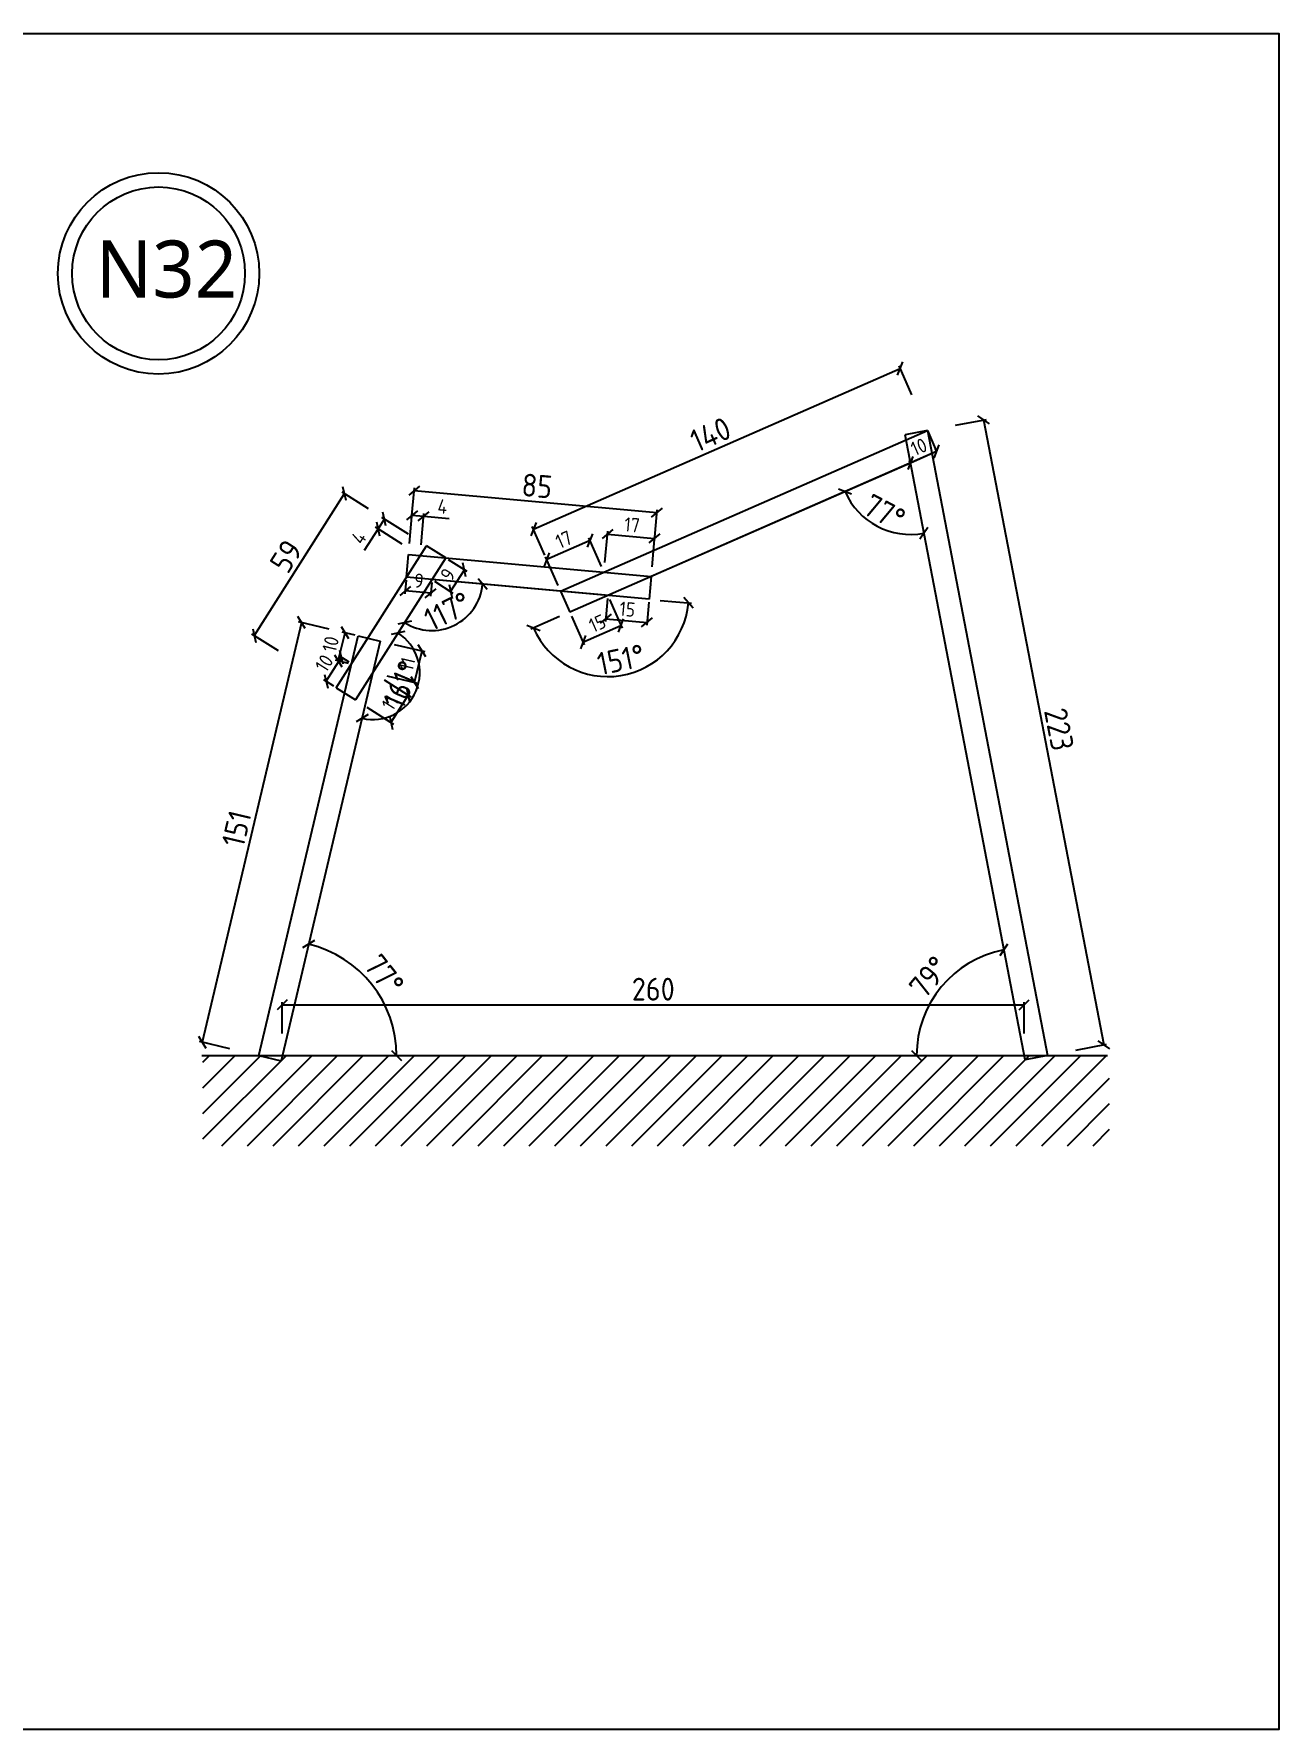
# Model space of a CAD drawing. Header units: centimetres. Extents: x -6116 to 16873, y -2889 to 4505.
# Drawn here: x 14887 to 15324, y -1695 to -1101 of the extents above; entities that cross this region are included whole.
import ezdxf

# ---------------------------------------------------------------- set-up
doc = ezdxf.new("R2010")
doc.units = ezdxf.units.CM
for name, color, linetype in [('5', 5, 'Continuous'), ('D_wood木做櫃', 30, 'Continuous'), ('frame圖框', 34, 'Continuous'), ('hatch填實', 8, 'Continuous'), ('planting植栽', 95, 'Continuous'), ('section剖面線', 1, 'Continuous')]:
    doc.layers.add(name, color=color, linetype=linetype)
doc.styles.get("Standard").update_dxf_attribs({"font": 'ISOCP.SHX', "bigfont": 'CHINESET.SHX'})
doc.dimstyles.new('AM_ISO', dxfattribs={"dimtxt": 3.5, "dimasz": 3.5, "dimexe": 1, "dimexo": 1, "dimgap": 1.5, "dimtad": 1, "dimdec": 0, "dimdsep": 46, "dimtxsty": 'Standard', "dimcen": 0, "dimclrd": 256, "dimclre": 256, "dimclrt": 2, "dimadec": 0, "dimazin": 2, "dimtp": 0.1, "dimtm": 0.1, "dimtfac": 0.71, "dimtdec": 0, "dimtmove": 0, "dimatfit": 3, "dimfxl": 1, "dimlwd": -1, "dimlwe": -1, "dimarcsym": 1})
doc.dimstyles.new('小', dxfattribs={"dimtxt": 5, "dimasz": 3.5, "dimexe": 1, "dimexo": 1, "dimgap": 1.5, "dimtad": 1, "dimdec": 0, "dimdsep": 46, "dimtxsty": 'Standard', "dimblk": 'OBLIQUE', "dimcen": 0, "dimclrd": 256, "dimclre": 256, "dimclrt": 256, "dimadec": 0, "dimazin": 2, "dimtp": 0.1, "dimtm": 0.1, "dimtfac": 0.71, "dimtdec": 0, "dimtmove": 0, "dimatfit": 3, "dimldrblk": 'ARCHTICK', "dimfxl": 10, "dimfxlon": 1, "dimlwd": -1, "dimlwe": -1, "dimarcsym": 1})

# ---------------------------------------------------------------- blocks, each defined once
blk = doc.blocks.new('_Oblique')
at = {"color": 0, "linetype": 'ByBlock', "lineweight": -2}
blk.add_line((-0.5, -0.5), (0.5, 0.5), dxfattribs=at)
blk = doc.blocks.new('*D1294')
at = {"layer": 'DEFPOINTS', "color": 0, "transparency": 16777216}
for p in [(15000.84, -1311.94), (14946.2, -1454.29), (14966.06, -1458.99)]:
    blk.add_point(p, dxfattribs=at)
at = {"layer": 'hatch填實', "linetype": 'ByBlock', "transparency": 16777216}
for p, q in [((14980.98, -1307.24), (14946.2, -1454.29)), ((14990.71, -1309.54), (14980, -1307.01)), ((14955.93, -1456.59), (14945.23, -1454.06))]:
    blk.add_line(p, q, dxfattribs=at)
at = {"layer": 'hatch填實', "transparency": 16777216, "xscale": 3.5, "yscale": 3.5, "zscale": 3.5}
for p, rotation in [((14980.98, -1307.24), 76.69459875045199), ((14946.2, -1454.29), 256.694598750452)]:
    blk.add_blockref('_Oblique', p, dxfattribs=dict(at, rotation=rotation))
at = {"layer": 'hatch填實', "transparency": 16777216, "insert": (14958.24, -1379.5), "char_height": 8, "attachment_point": 5, "rotation": 76.6946}
blk.add_mtext('151', dxfattribs=at)
blk = doc.blocks.new('_ArchTick')
at = {"color": 0, "linetype": 'ByBlock', "const_width": 0.15}
blk.add_lwpolyline([(-0.5, -0.5), (0.5, 0.5)], dxfattribs=at)
blk = doc.blocks.new('*D1295')
at = {"layer": 'DEFPOINTS', "color": 0, "transparency": 16777216}
for p in [(14996.08, -1262.1), (15024.79, -1280.35), (14993.17, -1330.11)]:
    blk.add_point(p, dxfattribs=at)
at = {"layer": 'hatch填實', "linetype": 'ByBlock', "transparency": 16777216}
for p, q in [((14964.46, -1311.87), (14996.08, -1262.1)), ((15004.52, -1267.47), (14995.24, -1261.57)), ((14972.9, -1317.23), (14963.62, -1311.33))]:
    blk.add_line(p, q, dxfattribs=at)
at = {"layer": 'hatch填實', "transparency": 16777216, "xscale": 3.5, "yscale": 3.5, "zscale": 3.5}
for p, rotation in [((14996.08, -1262.1), 57.5688075545308), ((14964.46, -1311.87), 237.5688075545308)]:
    blk.add_blockref('_Oblique', p, dxfattribs=dict(at, rotation=rotation))
at = {"layer": 'hatch填實', "transparency": 16777216, "insert": (14975.63, -1284.04), "char_height": 8, "attachment_point": 5, "rotation": 57.56881}
blk.add_mtext('59', dxfattribs=at)
blk = doc.blocks.new('*D1296')
at = {"layer": 'DEFPOINTS', "color": 0, "transparency": 16777216}
for p in [(15105.57, -1268.74), (15018.47, -1283.45), (15103.53, -1291.17)]:
    blk.add_point(p, dxfattribs=at)
at = {"layer": 'hatch填實', "linetype": 'ByBlock', "transparency": 16777216}
for p, q in [((15019.6, -1270.98), (15020.6, -1260.02)), ((15020.51, -1261.02), (15105.57, -1268.74)), ((15104.67, -1278.7), (15105.66, -1267.74))]:
    blk.add_line(p, q, dxfattribs=at)
at = {"layer": 'hatch填實', "transparency": 16777216, "xscale": 3.5, "yscale": 3.5, "zscale": 3.5}
for p, rotation in [((15020.51, -1261.02), 174.8138396381824), ((15105.57, -1268.74), 354.8138396381823)]:
    blk.add_blockref('_Oblique', p, dxfattribs=dict(at, rotation=rotation))
at = {"layer": 'hatch填實', "transparency": 16777216, "insert": (15063.54, -1259.4), "char_height": 8, "attachment_point": 5, "rotation": 354.81384}
blk.add_mtext('85', dxfattribs=at)
blk = doc.blocks.new('*D1297')
at = {"layer": 'DEFPOINTS', "color": 0, "transparency": 16777216}
for p in [(15190.81, -1218.27), (15200.34, -1240.04), (15071.82, -1296.33)]:
    blk.add_point(p, dxfattribs=at)
at = {"layer": 'hatch填實', "linetype": 'ByBlock', "transparency": 16777216}
for p, q in [((15194.82, -1227.43), (15190.41, -1217.36)), ((15062.29, -1274.56), (15190.81, -1218.27)), ((15066.3, -1283.72), (15061.89, -1273.64))]:
    blk.add_line(p, q, dxfattribs=at)
at = {"layer": 'hatch填實', "transparency": 16777216, "xscale": 3.5, "yscale": 3.5, "zscale": 3.5}
for p, rotation in [((15190.81, -1218.27), 23.65122334571294), ((15062.29, -1274.56), 203.6512233457129)]:
    blk.add_blockref('_Oblique', p, dxfattribs=dict(at, rotation=rotation))
at = {"layer": 'hatch填實', "transparency": 16777216, "insert": (15124.34, -1241.38), "char_height": 8, "attachment_point": 5, "rotation": 23.65122}
blk.add_mtext('140', dxfattribs=at)
blk = doc.blocks.new('*D1298')
at = {"layer": 'DEFPOINTS', "color": 0, "transparency": 16777216}
for p in [(15200.34, -1240.04), (15262.13, -1455.2), (15242.43, -1458.99)]:
    blk.add_point(p, dxfattribs=at)
at = {"layer": 'hatch填實', "linetype": 'ByBlock', "transparency": 16777216}
for p, q in [((15210.22, -1238.14), (15221.02, -1236.07)), ((15220.04, -1236.25), (15262.13, -1455.2)), ((15252.31, -1457.09), (15263.11, -1455.01))]:
    blk.add_line(p, q, dxfattribs=at)
at = {"layer": 'hatch填實', "transparency": 16777216, "xscale": 3.5, "yscale": 3.5, "zscale": 3.5}
for p, rotation in [((15220.04, -1236.25), 100.8807632005778), ((15262.13, -1455.2), 280.8807632005778)]:
    blk.add_blockref('_Oblique', p, dxfattribs=dict(at, rotation=rotation))
at = {"layer": 'hatch填實', "transparency": 16777216, "insert": (15246.49, -1344.69), "char_height": 8, "attachment_point": 5, "rotation": 280.88076}
blk.add_mtext('223', dxfattribs=at)
blk = doc.blocks.new('*D1308')
at = {"layer": 'DEFPOINTS', "color": 0, "transparency": 16777216}
for p in [(15234.28, -1441.24), (14974.28, -1458.99), (15234.28, -1458.99)]:
    blk.add_point(p, dxfattribs=at)
at = {"layer": 'hatch填實', "linetype": 'ByBlock', "transparency": 16777216}
for p, q in [((14974.28, -1451.24), (14974.28, -1440.24)), ((14974.28, -1441.24), (15234.28, -1441.24)), ((15234.28, -1451.24), (15234.28, -1440.24))]:
    blk.add_line(p, q, dxfattribs=at)
at = {"layer": 'hatch填實', "transparency": 16777216, "xscale": 3.5, "yscale": 3.5, "zscale": 3.5, "rotation": 180}
blk.add_blockref('_Oblique', (14974.28, -1441.24), dxfattribs=at)
at = {"layer": 'hatch填實', "transparency": 16777216, "xscale": 3.5, "yscale": 3.5, "zscale": 3.5}
blk.add_blockref('_Oblique', (15234.28, -1441.24), dxfattribs=at)
at = {"layer": 'hatch填實', "transparency": 16777216, "insert": (15104.28, -1435.74), "char_height": 8, "attachment_point": 5}
blk.add_mtext('260', dxfattribs=at)
blk = doc.blocks.new('*D1329')
at = {"layer": 'DEFPOINTS', "color": 0, "transparency": 16777216}
for p in [(15031.54, -1284.64), (15008.62, -1313.78), (14999.92, -1334.4), (15016.65, -1337.36), (14973.85, -1460.83)]:
    blk.add_point(p, dxfattribs=at)
at = {"layer": 'hatch填實', "linetype": 'ByBlock', "transparency": 16777216}
blk.add_arc((15006.01, -1324.82), 16.44, 256.6946, 57.56881, dxfattribs=at)
at = {"layer": 'hatch填實', "transparency": 16777216, "xscale": 3.5, "yscale": 3.5, "zscale": 3.5}
for p, rotation in [((15014.83, -1310.94), 147.5688075545369), ((15002.23, -1340.82), 166.6945987504532)]:
    blk.add_blockref('_Oblique', p, dxfattribs=dict(at, rotation=rotation))
at = {"layer": 'hatch填實', "transparency": 16777216, "insert": (15016.1, -1329.07), "char_height": 8, "attachment_point": 5, "rotation": 67.1317}
blk.add_mtext('161°', dxfattribs=at)
blk = doc.blocks.new('*D1330')
at = {"layer": 'DEFPOINTS', "color": 0, "transparency": 16777216}
for p in [(15031.54, -1284.64), (15017.75, -1291.42), (15102.81, -1299.14), (15028.78, -1309.93), (14999.92, -1334.4)]:
    blk.add_point(p, dxfattribs=at)
at = {"layer": 'hatch填實', "linetype": 'ByBlock', "transparency": 16777216}
blk.add_arc((15026.71, -1292.24), 17.82, 237.56881, 354.8173, dxfattribs=at)
at = {"layer": 'hatch填實', "transparency": 16777216, "xscale": 3.5, "yscale": 3.5, "zscale": 3.5}
for p, rotation in [((15044.46, -1293.84), 84.81729797412996), ((15017.16, -1307.27), 147.5688075545363)]:
    blk.add_blockref('_Oblique', p, dxfattribs=dict(at, rotation=rotation))
at = {"layer": 'hatch填實', "transparency": 16777216, "insert": (15032.15, -1303.29), "char_height": 8, "attachment_point": 5, "rotation": 26.19305}
blk.add_mtext('117°', dxfattribs=at)
blk = doc.blocks.new('*D1331')
at = {"layer": 'DEFPOINTS', "color": 0, "transparency": 16777216}
for p in [(15203.55, -1247.36), (15017.75, -1291.42), (15102.81, -1299.14), (15075.03, -1303.65), (15080.52, -1325.13)]:
    blk.add_point(p, dxfattribs=at)
at = {"layer": 'hatch填實', "linetype": 'ByBlock', "transparency": 16777216}
for p, q in [((15106.66, -1299.49), (15117.61, -1300.48)), ((15071.47, -1305.21), (15061.4, -1309.62))]:
    blk.add_line(p, q, dxfattribs=at)
blk.add_arc((15088.33, -1297.82), 28.4, 203.65122, 354.8173, dxfattribs=at)
at = {"layer": 'hatch填實', "transparency": 16777216, "xscale": 3.5, "yscale": 3.5, "zscale": 3.5}
for p, rotation in [((15116.62, -1300.39), 84.81729797412922), ((15062.31, -1309.22), 113.6512233457138)]:
    blk.add_blockref('_Oblique', p, dxfattribs=dict(at, rotation=rotation))
at = {"layer": 'hatch填實', "transparency": 16777216, "insert": (15092.91, -1320.27), "char_height": 8, "attachment_point": 5, "rotation": 11.53719}
blk.add_mtext('151°', dxfattribs=at)
blk = doc.blocks.new('*D1332')
at = {"layer": 'DEFPOINTS', "color": 0, "transparency": 16777216}
for p in [(15192.48, -1241.55), (15203.55, -1247.36), (15178.1, -1270.36), (15075.03, -1303.65), (15234.57, -1460.5)]:
    blk.add_point(p, dxfattribs=at)
at = {"layer": 'hatch填實', "linetype": 'ByBlock', "transparency": 16777216}
blk.add_arc((15194.37, -1251.38), 25, 203.65122, 280.88108, dxfattribs=at)
at = {"layer": 'hatch填實', "transparency": 16777216, "xscale": 3.5, "yscale": 3.5, "zscale": 3.5}
for p, rotation in [((15171.47, -1261.41), 113.6512233457142), ((15199.09, -1275.94), 10.88108159352192)]:
    blk.add_blockref('_Oblique', p, dxfattribs=dict(at, rotation=rotation))
at = {"layer": 'hatch填實', "transparency": 16777216, "insert": (15185.3, -1268.64), "char_height": 8, "attachment_point": 5, "rotation": 332.26615}
blk.add_mtext('77°', dxfattribs=at)
blk = doc.blocks.new('*D1333')
at = {"layer": 'DEFPOINTS', "color": 0, "transparency": 16777216}
for p in [(15192.48, -1241.55), (15211.44, -1428.96), (14946.08, -1458.99), (15234.57, -1460.5), (15263.38, -1458.99)]:
    blk.add_point(p, dxfattribs=at)
at = {"layer": 'hatch填實', "linetype": 'ByBlock', "transparency": 16777216}
blk.add_arc((15234.28, -1458.99), 37.73, 100.88108, 180, dxfattribs=at)
at = {"layer": 'hatch填實', "transparency": 16777216, "xscale": 3.5, "yscale": 3.5, "zscale": 3.5}
for p, rotation in [((15227.16, -1421.93), 10.88108159352208), ((15196.55, -1458.99), 269.9999999999998)]:
    blk.add_blockref('_Oblique', p, dxfattribs=dict(at, rotation=rotation))
at = {"layer": 'hatch填實', "transparency": 16777216, "insert": (15200.95, -1431.45), "char_height": 8, "attachment_point": 5, "rotation": 50.44054}
blk.add_mtext('79°', dxfattribs=at)
blk = doc.blocks.new('*D1334')
at = {"layer": 'DEFPOINTS', "color": 0, "transparency": 16777216}
for p in [(15008.62, -1313.78), (15010.42, -1441.7), (14946.08, -1458.99), (14973.85, -1460.83), (15263.38, -1458.99)]:
    blk.add_point(p, dxfattribs=at)
at = {"layer": 'hatch填實', "linetype": 'ByBlock', "transparency": 16777216}
blk.add_arc((14974.28, -1458.99), 40.06, 0, 76.6946, dxfattribs=at)
at = {"layer": 'hatch填實', "transparency": 16777216, "xscale": 3.5, "yscale": 3.5, "zscale": 3.5}
for p, rotation in [((14983.5, -1420), 166.694598750453), ((15014.34, -1458.99), 270.0000000000002)]:
    blk.add_blockref('_Oblique', p, dxfattribs=dict(at, rotation=rotation))
at = {"layer": 'hatch填實', "transparency": 16777216, "insert": (15010.01, -1430.72), "char_height": 8, "attachment_point": 5, "rotation": 308.3473}
blk.add_mtext('77°', dxfattribs=at)
blk = doc.blocks.new('*D1359')
at = {"layer": 'DEFPOINTS', "color": 0, "transparency": 16777216}
for p in [(15006.01, -1324.82), (14999.92, -1334.4), (15012.35, -1342.3)]:
    blk.add_point(p, dxfattribs=at)
at = {"layer": 'section剖面線', "linetype": 'ByBlock', "transparency": 16777216}
for p, q in [((15010, -1327.35), (15019.29, -1333.25)), ((15018.44, -1332.72), (15012.35, -1342.3)), ((15003.91, -1336.93), (15013.2, -1342.83))]:
    blk.add_line(p, q, dxfattribs=at)
at = {"layer": 'section剖面線', "transparency": 16777216, "xscale": 3.5, "yscale": 3.5, "zscale": 3.5}
for p, rotation in [((15018.44, -1332.72), 57.56880755453741), ((15012.35, -1342.3), 237.5688075545374)]:
    blk.add_blockref('_Oblique', p, dxfattribs=dict(at, rotation=rotation))
at = {"layer": 'section剖面線', "transparency": 16777216, "insert": (15012.02, -1335.36), "char_height": 5, "attachment_point": 5, "rotation": 57.56881}
blk.add_mtext('11', dxfattribs=at)
blk = doc.blocks.new('*D1360')
at = {"layer": 'DEFPOINTS', "color": 0, "transparency": 16777216}
for p in [(15008.62, -1313.78), (15023.24, -1317.23), (15006.01, -1324.82)]:
    blk.add_point(p, dxfattribs=at)
at = {"layer": 'section剖面線', "linetype": 'ByBlock', "transparency": 16777216}
for p, q in [((15013.5, -1314.93), (15024.21, -1317.46)), ((15020.63, -1328.27), (15023.24, -1317.23)), ((15010.89, -1325.97), (15021.6, -1328.5))]:
    blk.add_line(p, q, dxfattribs=at)
at = {"layer": 'section剖面線', "transparency": 16777216, "xscale": 3.5, "yscale": 3.5, "zscale": 3.5}
for p, rotation in [((15023.24, -1317.23), 76.69459875044292), ((15020.63, -1328.27), 256.6945987504429)]:
    blk.add_blockref('_Oblique', p, dxfattribs=dict(at, rotation=rotation))
at = {"layer": 'section剖面線', "transparency": 16777216, "insert": (15018.04, -1321.83), "char_height": 5, "attachment_point": 5, "rotation": 76.6946}
blk.add_mtext('11', dxfattribs=at)
blk = doc.blocks.new('*D1361')
at = {"layer": 'DEFPOINTS', "color": 0, "transparency": 16777216}
for p in [(14995.02, -1319.43), (14998.53, -1321.67), (14993.17, -1330.11)]:
    blk.add_point(p, dxfattribs=at)
at = {"layer": 'section剖面線', "linetype": 'ByBlock', "transparency": 16777216}
for p, q in [((14989.65, -1327.87), (14995.02, -1319.43)), ((14997.69, -1321.13), (14994.17, -1318.9)), ((14992.33, -1329.57), (14988.81, -1327.34))]:
    blk.add_line(p, q, dxfattribs=at)
at = {"layer": 'section剖面線', "transparency": 16777216, "xscale": 3.5, "yscale": 3.5, "zscale": 3.5}
for p, rotation in [((14995.02, -1319.43), 57.57273122019352), ((14989.65, -1327.87), 237.5727312201935)]:
    blk.add_blockref('_Oblique', p, dxfattribs=dict(at, rotation=rotation))
at = {"layer": 'section剖面線', "transparency": 16777216, "insert": (14988.96, -1321.51), "char_height": 5, "attachment_point": 5, "rotation": 57.57273}
blk.add_mtext('10', dxfattribs=at)
blk = doc.blocks.new('*D1362')
at = {"layer": 'DEFPOINTS', "color": 0, "transparency": 16777216}
for p in [(14996.28, -1310.83), (15000.84, -1311.94), (14998.44, -1321.81)]:
    blk.add_point(p, dxfattribs=at)
at = {"layer": 'section剖面線', "linetype": 'ByBlock', "transparency": 16777216}
for p, q in [((14993.89, -1320.71), (14996.28, -1310.83)), ((14999.86, -1311.7), (14995.31, -1310.6)), ((14997.47, -1321.58), (14992.91, -1320.47))]:
    blk.add_line(p, q, dxfattribs=at)
at = {"layer": 'section剖面線', "transparency": 16777216, "xscale": 3.5, "yscale": 3.5, "zscale": 3.5}
for p, rotation in [((14996.28, -1310.83), 76.37551934039968), ((14993.89, -1320.71), 256.3755193403997)]:
    blk.add_blockref('_Oblique', p, dxfattribs=dict(at, rotation=rotation))
at = {"layer": 'section剖面線', "transparency": 16777216, "insert": (14991.2, -1314.83), "char_height": 5, "attachment_point": 5, "rotation": 76.37552}
blk.add_mtext('10', dxfattribs=at)
blk = doc.blocks.new('*D1363')
at = {"layer": 'DEFPOINTS', "color": 0, "transparency": 16777216}
for p in [(15031.54, -1284.63), (15038.07, -1288.79), (15026.71, -1292.23)]:
    blk.add_point(p, dxfattribs=at)
at = {"layer": 'section剖面線', "linetype": 'ByBlock', "transparency": 16777216}
for p, q in [((15032.38, -1285.17), (15038.92, -1289.32)), ((15033.25, -1296.38), (15038.07, -1288.79)), ((15027.56, -1292.77), (15034.09, -1296.92))]:
    blk.add_line(p, q, dxfattribs=at)
at = {"layer": 'section剖面線', "transparency": 16777216, "xscale": 3.5, "yscale": 3.5, "zscale": 3.5}
for p, rotation in [((15038.07, -1288.79), 57.56880755454453), ((15033.25, -1296.38), 237.5688075545445)]:
    blk.add_blockref('_Oblique', p, dxfattribs=dict(at, rotation=rotation))
at = {"layer": 'section剖面線', "transparency": 16777216, "insert": (15032.28, -1290.44), "char_height": 5, "attachment_point": 5, "rotation": 57.56881}
blk.add_mtext('9', dxfattribs=at)
blk = doc.blocks.new('*D1364')
at = {"layer": 'DEFPOINTS', "color": 0, "transparency": 16777216}
for p in [(15017.75, -1291.42), (15026.72, -1292.23), (15017.32, -1296.19)]:
    blk.add_point(p, dxfattribs=at)
at = {"layer": 'section剖面線', "linetype": 'ByBlock', "transparency": 16777216}
for p, q in [((15017.66, -1292.42), (15017.23, -1297.19)), ((15026.63, -1293.23), (15026.2, -1298)), ((15026.29, -1297), (15017.32, -1296.19))]:
    blk.add_line(p, q, dxfattribs=at)
at = {"layer": 'section剖面線', "transparency": 16777216, "xscale": 3.5, "yscale": 3.5, "zscale": 3.5}
for p, rotation in [((15017.32, -1296.19), 174.8485442132681), ((15026.29, -1297), 354.848544213268)]:
    blk.add_blockref('_Oblique', p, dxfattribs=dict(at, rotation=rotation))
at = {"layer": 'section剖面線', "transparency": 16777216, "insert": (15022.16, -1292.61), "char_height": 5, "attachment_point": 5, "rotation": 354.84854}
blk.add_mtext('9', dxfattribs=at)
blk = doc.blocks.new('*D1365')
at = {"layer": 'DEFPOINTS', "color": 0, "transparency": 16777216}
for p in [(15007.83, -1274.44), (15024.79, -1280.35), (15022.58, -1283.82)]:
    blk.add_point(p, dxfattribs=at)
at = {"layer": 'section剖面線', "linetype": 'ByBlock', "transparency": 16777216}
for p, q in [((15010.05, -1270.96), (15007.83, -1274.44)), ((15018.48, -1276.33), (15009.2, -1270.42)), ((15007.83, -1274.44), (15003, -1282.03)), ((15016.27, -1279.81), (15006.99, -1273.9))]:
    blk.add_line(p, q, dxfattribs=at)
at = {"layer": 'section剖面線', "transparency": 16777216, "xscale": 3.5, "yscale": 3.5, "zscale": 3.5}
for p, rotation in [((15010.05, -1270.96), 57.52612317628193), ((15007.83, -1274.44), 237.5261231762819)]:
    blk.add_blockref('_Oblique', p, dxfattribs=dict(at, rotation=rotation))
at = {"layer": 'section剖面線', "transparency": 16777216, "insert": (15001.1, -1277.56), "char_height": 5, "attachment_point": 5, "rotation": 57.52612}
blk.add_mtext('4', dxfattribs=at)
blk = doc.blocks.new('*D1280')
at = {"layer": 'DEFPOINTS', "color": 0, "transparency": 16777216}
for p in [(15023.83, -1270.03), (15018.47, -1283.45), (15022.58, -1283.82)]:
    blk.add_point(p, dxfattribs=at)
at = {"layer": 'section剖面線', "linetype": 'ByBlock', "transparency": 16777216}
for p, q in [((15018.82, -1279.62), (15019.81, -1268.66)), ((15019.72, -1269.66), (15023.83, -1270.03)), ((15022.93, -1279.99), (15023.92, -1269.03)), ((15023.83, -1270.03), (15032.79, -1270.84))]:
    blk.add_line(p, q, dxfattribs=at)
at = {"layer": 'section剖面線', "transparency": 16777216, "xscale": 3.5, "yscale": 3.5, "zscale": 3.5}
for p, rotation in [((15019.72, -1269.66), 174.8172979741312), ((15023.83, -1270.03), 354.8172979741312)]:
    blk.add_blockref('_Oblique', p, dxfattribs=dict(at, rotation=rotation))
at = {"layer": 'section剖面線', "transparency": 16777216, "insert": (15030.41, -1266.61), "char_height": 5, "attachment_point": 5, "rotation": 354.8173}
blk.add_mtext('4', dxfattribs=at)
blk = doc.blocks.new('*D1366')
at = {"layer": 'DEFPOINTS', "color": 0, "transparency": 16777216}
for p in [(15088.34, -1297.82), (15102.81, -1299.14), (15102.08, -1307.24)]:
    blk.add_point(p, dxfattribs=at)
at = {"layer": 'section剖面線', "linetype": 'ByBlock', "transparency": 16777216}
for p, q in [((15088.25, -1298.82), (15087.51, -1306.92)), ((15102.72, -1300.13), (15101.99, -1308.24)), ((15087.6, -1305.93), (15102.08, -1307.24))]:
    blk.add_line(p, q, dxfattribs=at)
at = {"layer": 'section剖面線', "transparency": 16777216, "xscale": 3.5, "yscale": 3.5, "zscale": 3.5}
for p, rotation in [((15087.6, -1305.93), 174.8172979741296), ((15102.08, -1307.24), 354.8172979741297)]:
    blk.add_blockref('_Oblique', p, dxfattribs=dict(at, rotation=rotation))
at = {"layer": 'section剖面線', "transparency": 16777216, "insert": (15095.2, -1302.6), "char_height": 5, "attachment_point": 5, "rotation": 354.8173}
blk.add_mtext('15', dxfattribs=at)
blk = doc.blocks.new('*D1367')
at = {"layer": 'DEFPOINTS', "color": 0, "transparency": 16777216}
for p in [(15088.34, -1297.82), (15075.03, -1303.65), (15092.94, -1308.32)]:
    blk.add_point(p, dxfattribs=at)
at = {"layer": 'section剖面線', "linetype": 'ByBlock', "transparency": 16777216}
for p, q in [((15088.93, -1299.16), (15093.34, -1309.24)), ((15075.62, -1304.99), (15080.03, -1315.07)), ((15079.63, -1314.15), (15092.94, -1308.32))]:
    blk.add_line(p, q, dxfattribs=at)
at = {"layer": 'section剖面線', "transparency": 16777216, "xscale": 3.5, "yscale": 3.5, "zscale": 3.5}
for p, rotation in [((15092.94, -1308.32), 23.65122334571252), ((15079.63, -1314.15), 203.6512233457126)]:
    blk.add_blockref('_Oblique', p, dxfattribs=dict(at, rotation=rotation))
at = {"layer": 'section剖面線', "transparency": 16777216, "insert": (15084.68, -1307.57), "char_height": 5, "attachment_point": 5, "rotation": 23.65122}
blk.add_mtext('15', dxfattribs=at)
blk = doc.blocks.new('*D1368')
at = {"layer": 'DEFPOINTS', "color": 0, "transparency": 16777216}
for p in [(15066.94, -1285.18), (15087.01, -1289.67), (15071.82, -1296.32)]:
    blk.add_point(p, dxfattribs=at)
at = {"layer": 'section剖面線', "linetype": 'ByBlock', "transparency": 16777216}
for p, q in [((15082.14, -1278.53), (15066.94, -1285.18)), ((15086.15, -1287.69), (15081.73, -1277.61)), ((15070.95, -1294.34), (15066.54, -1284.26))]:
    blk.add_line(p, q, dxfattribs=at)
at = {"layer": 'section剖面線', "transparency": 16777216, "xscale": 3.5, "yscale": 3.5, "zscale": 3.5}
for p, rotation in [((15082.14, -1278.53), 23.65122334571907), ((15066.94, -1285.18), 203.6512233457191)]:
    blk.add_blockref('_Oblique', p, dxfattribs=dict(at, rotation=rotation))
at = {"layer": 'section剖面線', "transparency": 16777216, "insert": (15072.93, -1278.19), "char_height": 5, "attachment_point": 5, "rotation": 23.65122}
blk.add_mtext('17', dxfattribs=at)
blk = doc.blocks.new('*D1369')
at = {"layer": 'DEFPOINTS', "color": 0, "transparency": 16777216}
for p in [(15104.75, -1277.79), (15087.01, -1289.67), (15103.53, -1291.17)]:
    blk.add_point(p, dxfattribs=at)
at = {"layer": 'section剖面線', "linetype": 'ByBlock', "transparency": 16777216}
for p, q in [((15087.32, -1286.25), (15088.32, -1275.29)), ((15088.23, -1276.29), (15104.75, -1277.79)), ((15103.84, -1287.74), (15104.84, -1276.79))]:
    blk.add_line(p, q, dxfattribs=at)
at = {"layer": 'section剖面線', "transparency": 16777216, "xscale": 3.5, "yscale": 3.5, "zscale": 3.5}
for p, rotation in [((15088.23, -1276.29), 174.8172979741331), ((15104.75, -1277.79), 354.8172979741331)]:
    blk.add_blockref('_Oblique', p, dxfattribs=dict(at, rotation=rotation))
at = {"layer": 'section剖面線', "transparency": 16777216, "insert": (15096.85, -1273.05), "char_height": 5, "attachment_point": 5, "rotation": 354.8173}
blk.add_mtext('17', dxfattribs=at)
blk = doc.blocks.new('*D1370')
at = {"layer": 'DEFPOINTS', "color": 0, "transparency": 16777216}
for p in [(15203.55, -1247.36), (15194.37, -1251.39), (15194.37, -1251.39)]:
    blk.add_point(p, dxfattribs=at)
at = {"layer": 'section剖面線', "linetype": 'ByBlock', "transparency": 16777216}
for p, q in [((15203.55, -1247.36), (15194.37, -1251.39)), ((15203.55, -1247.36), (15203.15, -1246.45)), ((15194.37, -1251.39), (15193.97, -1250.47))]:
    blk.add_line(p, q, dxfattribs=at)
at = {"layer": 'section剖面線', "transparency": 16777216, "xscale": 3.5, "yscale": 3.5, "zscale": 3.5}
for p, rotation in [((15203.55, -1247.36), 23.67705280772479), ((15194.37, -1251.39), 203.6770528077249)]:
    blk.add_blockref('_Oblique', p, dxfattribs=dict(at, rotation=rotation))
at = {"layer": 'section剖面線', "transparency": 16777216, "insert": (15197.35, -1245.71), "char_height": 5, "attachment_point": 5, "rotation": 23.67705}
blk.add_mtext('10', dxfattribs=at)

msp = doc.modelspace()

# ---------------------------------------------------------------- hatches: boundary and pattern name
at = {"layer": 'planting植栽'}
h = msp.add_hatch(dxfattribs=at)
h.set_pattern_fill('ANSI31', color=0, scale=2)
h.set_pattern_definition([(45, (14600.0054, -2041.238), (-4.49013, 4.49013), [])])
h.paths.add_polyline_path([(14946.45865, -1458.98541), (15264.17981, -1458.98541), (15264.17981, -1490.61016), (14946.45865, -1490.61016)])

# ---------------------------------------------------------------- linework, layer by layer
at = {"layer": '5', "color": 0, "linetype": 'ByBlock'}
for radius in [35.27331, 30.27331]:
    msp.add_circle((14930.91161, -1184.92795), radius, dxfattribs=at)
at = {"layer": 'D_wood木做櫃', "color": 0}
for p, q in [((15071.8195, -1296.32149), (15200.33865, -1240.03597)), ((15200.33865, -1240.03597), (15192.48157, -1241.54631)), ((15200.33865, -1240.03597), (15242.42697, -1458.98682)), ((15200.33865, -1240.03597), (15203.548, -1247.364)), ((15203.548, -1247.364), (15075.02884, -1303.64952)), ((15234.56989, -1460.49717), (15192.48157, -1241.54631)), ((15194.37323, -1251.38706), (15088.3398, -1297.82486)), ((15194.37323, -1251.38213), (15194.37323, -1251.38706)), ((14993.17204, -1330.10864), (15024.78728, -1280.34337)), ((15031.54232, -1284.6354), (15024.78728, -1280.34337)), ((15031.54232, -1284.6354), (14999.92367, -1334.39851)), ((15017.74911, -1291.42209), (15018.47221, -1283.44991)), ((15018.47221, -1283.44991), (15103.5346, -1291.1653)), ((15102.8115, -1299.13748), (15017.74911, -1291.42209)), ((15088.3398, -1297.81992), (15026.71354, -1292.23025)), ((15026.71354, -1292.23025), (15026.71354, -1292.23518)), ((15103.5346, -1291.1653), (15102.8115, -1299.13748)), ((15071.8195, -1296.32149), (15075.02884, -1303.64952)), ((14966.05984, -1458.98682), (15000.83574, -1311.93634)), ((15000.83574, -1311.93634), (15008.6221, -1313.77773)), ((15008.6221, -1313.77773), (14973.8462, -1460.82822)), ((14993.17146, -1330.10827), (14999.92367, -1334.39851)), ((15006.00947, -1324.82035), (15006.00947, -1324.82528)), ((14966.05984, -1458.98682), (14973.8462, -1460.82822)), ((15242.42697, -1458.98682), (15234.56989, -1460.49717))]:
    msp.add_line(p, q, dxfattribs=at)
at = {"layer": 'frame圖框'}
msp.add_lwpolyline([(14483.56893, -1101.01064), (14483.56893, -1695.01064), (15323.56893, -1695.01064), (15323.56893, -1101.01064)], close=True, dxfattribs=at)
at = {"layer": 'hatch填實', "color": 0}
msp.add_line((14946.0753, -1458.98682), (15263.38196, -1458.98682), dxfattribs=at)

# ---------------------------------------------------------------- texts
at = {"layer": '5', "color": 0, "linetype": 'ByBlock', "insert": (14908.8895, -1173.40092), "char_height": 20, "attachment_point": 1}
msp.add_mtext('{\\fMicrosoft JhengHei|b0|i0|c136|p34;N32}', dxfattribs=at)

# ---------------------------------------------------------------- dimensions: what is measured, and where the dimension line sits
at = {"layer": 'hatch填實', "color": 0}
for p1, p2, distance, picture, middle in [((15071.82175, -1296.32662), (15200.3409, -1240.0411), 23.76451, '*D1297', (15124.34134, -1241.37744)), ((15200.3409, -1240.0411), (15242.42697, -1458.98682), 20.06245, '*D1298', (15246.48761, -1344.6885)), ((15018.47221, -1283.44991), (15103.53413, -1291.17043), 22.52492, '*D1296', (15063.5364, -1259.39998)), ((14993.17146, -1330.10827), (15024.79011, -1280.34516), 34.01422, '*D1295', (14975.62936, -1284.03578)), ((15000.83574, -1311.93634), (14966.05984, -1458.98682), -20.40666, '*D1294', (14958.23654, -1379.49938))]:
    dim = msp.add_aligned_dim(p1=p1, p2=p2, distance=distance, dimstyle='AM_ISO', override={"dimtxt": 8, "dimblk": 'Oblique', "dimclrt": 256, "dimldrblk": 'ArchTick', "dimfxl": 10, "dimfxlon": 1}, dxfattribs=at)
    dim.commit()
    dim.dimension.update_dxf_attribs({"geometry": picture, "text_midpoint": middle})
for base, line1, line2, picture, middle in [((15211.43957, -1428.95512), ((14946.0753, -1458.98682), (15263.38196, -1458.98682)), ((15234.56989, -1460.49717), (15192.48157, -1241.54631)), '*D1333', (15200.95063, -1431.45443)), ((15178.09967, -1270.3645), ((15234.56989, -1460.49717), (15192.48157, -1241.54631)), ((15203.548, -1247.364), (15075.02884, -1303.64952)), '*D1332', (15185.29665, -1268.64439)), ((15016.65164, -1337.35547), ((15008.6221, -1313.77773), (14973.8462, -1460.82822)), ((15031.54232, -1284.6354), (14999.92367, -1334.39851)), '*D1329', (15016.09552, -1329.07058)), ((15028.77715, -1309.93073), ((15102.8115, -1299.13748), (15017.74911, -1291.42209)), ((15031.54232, -1284.6354), (14999.92367, -1334.39851)), '*D1330', (15032.14955, -1303.286)), ((15010.42145, -1441.69878), ((14946.0753, -1458.98682), (15263.38196, -1458.98682)), ((15008.6221, -1313.77773), (14973.8462, -1460.82822)), '*D1334', (15010.01429, -1430.71898))]:
    dim = msp.add_angular_dim_2l(base=base, line1=line1, line2=line2, dimstyle='AM_ISO', override={"dimtxt": 8, "dimblk": 'Oblique', "dimclrt": 256, "dimldrblk": 'ArchTick', "dimfxl": 10, "dimfxlon": 1}, dxfattribs=at)
    dim.commit()
    dim.dimension.update_dxf_attribs({"geometry": picture, "text_midpoint": middle})
dim = msp.add_angular_dim_2l(base=(15080.52011, -1325.13381), line1=((15102.8115, -1299.13748), (15017.74911, -1291.42209)), line2=((15203.548, -1247.364), (15075.02884, -1303.64952)), dimstyle='AM_ISO', override={"dimtxt": 8, "dimblk": 'Oblique', "dimclrt": 256, "dimldrblk": 'ArchTick', "dimfxl": 10, "dimfxlon": 1}, dxfattribs=at)
dim.commit()
dim.dimension.update_dxf_attribs({"geometry": '*D1331', "text_midpoint": (15094.01153, -1325.65479), "dimtype": 162})
dim = msp.add_linear_dim(base=(15234.27956, -1441.24186), p1=(14974.28167, -1458.98682), p2=(15234.27956, -1458.98682), dimstyle='AM_ISO', override={"dimtxt": 8, "dimblk": 'Oblique', "dimclrt": 256, "dimldrblk": 'ArchTick', "dimfxl": 10, "dimfxlon": 1}, dxfattribs=at)
dim.commit()
dim.dimension.update_dxf_attribs({"geometry": '*D1308', "text_midpoint": (15104.28062, -1435.74107)})
at = {"layer": 'section剖面線'}
dim = msp.add_aligned_dim(p1=(15203.548, -1247.364), p2=(15194.37323, -1251.38706), distance=0, dimstyle='小', dxfattribs=at)
dim.commit()
dim.dimension.update_dxf_attribs({"geometry": '*D1370', "text_midpoint": (15197.35429, -1245.71223)})
at = {"layer": 'section剖面線', "color": 0}
for p1, p2, distance, picture, middle in [((15018.47221, -1283.44991), (15022.57719, -1283.82224), 13.85055, '*D1280', (15030.41411, -1266.60925)), ((15024.79011, -1280.34516), (15022.57719, -1283.82224), -17.47714, '*D1365', (15001.10258, -1277.56357)), ((15087.01429, -1289.66686), (15103.5346, -1291.1653), 13.43474, '*D1369', (15096.84936, -1273.05262)), ((15087.01429, -1289.66686), (15071.8195, -1296.32149), -12.16245, '*D1368', (15072.93304, -1278.1893)), ((15026.71354, -1292.23025), (15031.54008, -1284.63399), -7.74032, '*D1363', (15032.28378, -1290.438)), ((15026.7165, -1292.23052), (15017.74911, -1291.42209), 4.78869, '*D1364', (15022.16199, -1292.61181)), ((15075.02884, -1303.64952), (15088.3398, -1297.81992), -11.46668, '*D1367', (15084.67972, -1307.57423)), ((15088.3398, -1297.82486), (15102.8115, -1299.13748), -8.1356, '*D1366', (15095.20207, -1302.59986)), ((14998.44168, -1321.81375), (15000.83574, -1311.93634), 4.68751, '*D1362', (14991.19567, -1314.82864)), ((14993.17204, -1330.10864), (14998.53433, -1321.66791), 4.167, '*D1361', (14988.95964, -1321.50889)), ((15006.01133, -1324.81743), (15008.6221, -1313.77773), -15.01703, '*D1360', (15018.03802, -1321.83306)), ((15006.01133, -1324.81743), (14999.92367, -1334.39851), 14.72657, '*D1359', (15012.02111, -1335.36048))]:
    dim = msp.add_aligned_dim(p1=p1, p2=p2, distance=distance, dimstyle='小', dxfattribs=at)
    dim.commit()
    dim.dimension.update_dxf_attribs({"geometry": picture, "text_midpoint": middle})

doc.saveas('drawing.dxf')
